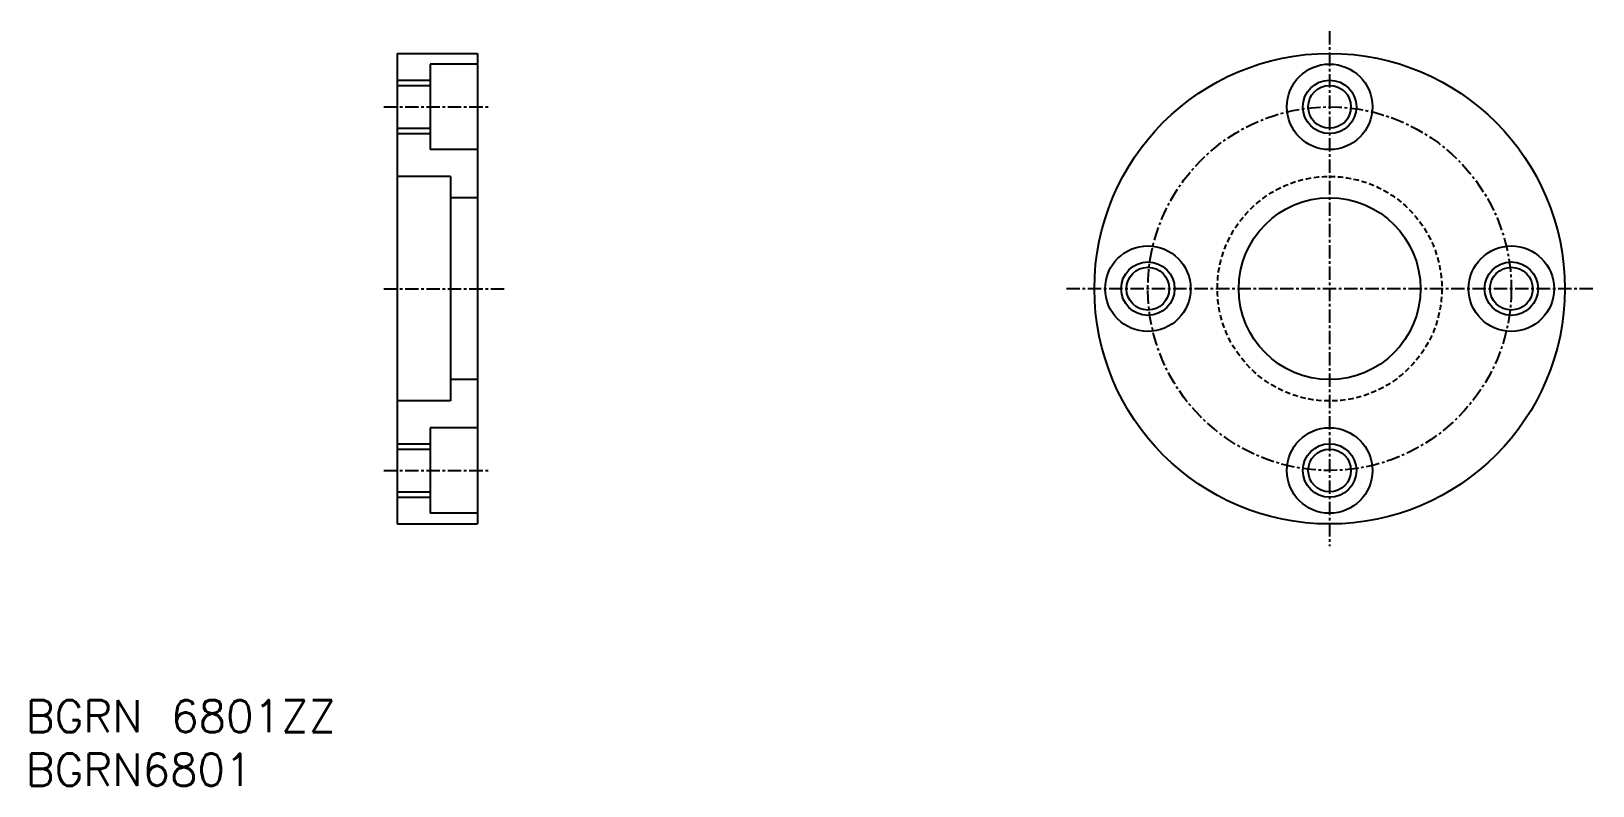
# Model space of a CAD drawing. Extents: x 45 to 191, y 37 to 108.
import ezdxf
from ezdxf.enums import TextEntityAlignment as Align

# ---------------------------------------------------------------- set-up
doc = ezdxf.new("R2010")
doc.units = 0
doc.linetypes.add('CENTER', pattern=[2, 1.25, -0.25, 0.25, -0.25])
doc.linetypes.add('DASHED', pattern=[0.75, 0.5, -0.25])
doc.layers.get('0').update_dxf_attribs({"linetype": 'CONTINUOUS'})
doc.layers.add('CENTER', color=1, linetype='CENTER')
doc.styles.get("Standard").update_dxf_attribs({"font": 'txt.shx', "bigfont": 'extfont.shx'})

msp = doc.modelspace()

# ---------------------------------------------------------------- linework, layer by layer
at = {"color": 7, "linetype": 'CONTINUOUS'}
for p, q in [((79.53, 105.77), (87.03, 105.77)), ((79.53, 105.77), (79.53, 61.77)), ((87.03, 105.77), (87.03, 61.77)), ((82.63, 104.77), (82.63, 96.77)), ((87.03, 104.77), (82.63, 104.77)), ((79.53, 102.77), (82.63, 102.77)), ((79.53, 98.77), (82.63, 98.77)), ((87.03, 96.77), (82.63, 96.77)), ((84.53, 94.27), (79.53, 94.27)), ((84.53, 94.27), (84.53, 73.27)), ((87.03, 92.27), (84.53, 92.27)), ((87.03, 75.27), (84.53, 75.27)), ((84.53, 73.27), (79.53, 73.27)), ((87.03, 70.77), (82.63, 70.77)), ((82.63, 70.77), (82.63, 62.77)), ((79.53, 68.77), (82.63, 68.77)), ((79.53, 64.77), (82.63, 64.77)), ((79.53, 61.77), (87.03, 61.77)), ((87.03, 62.77), (82.63, 62.77))]:
    msp.add_line(p, q, dxfattribs=at)
at = {"color": 3, "linetype": 'CONTINUOUS'}
for p, q in [((79.53, 103.27), (82.63, 103.27)), ((79.53, 98.27), (82.63, 98.27)), ((79.53, 69.27), (82.63, 69.27)), ((79.53, 64.27), (82.63, 64.27))]:
    msp.add_line(p, q, dxfattribs=at)
at = {"color": 7, "linetype": 'CONTINUOUS'}
for centre, radius in [((166.76, 83.77), 22), ((166.76, 100.77), 4), ((166.76, 100.77), 2), ((166.76, 83.77), 8.5), ((149.76, 83.77), 4), ((183.76, 83.77), 4), ((149.76, 83.77), 2), ((183.76, 83.77), 2), ((166.76, 66.77), 4), ((166.76, 66.77), 2)]:
    msp.add_circle(centre, radius, dxfattribs=at)
at = {"color": 3, "linetype": 'CONTINUOUS'}
for centre in [(166.76, 100.77), (149.76, 83.77), (183.76, 83.77), (166.76, 66.77)]:
    msp.add_circle(centre, 2.5, dxfattribs=at)
at = {"color": 3, "linetype": 'DASHED'}
msp.add_circle((166.76, 83.77), 10.5, dxfattribs=at)
at = {"layer": 'CENTER', "color": 1, "linetype": 'CENTER'}
for p, q in [((166.76, 107.84), (166.76, 59.71)), ((78.28, 100.77), (88.21, 100.77)), ((78.28, 83.77), (89.77, 83.77)), ((191.38, 83.77), (142.15, 83.77)), ((78.28, 66.77), (88.21, 66.77))]:
    msp.add_line(p, q, dxfattribs=at)
msp.add_circle((166.76, 83.77), 17, dxfattribs=at)

# ---------------------------------------------------------------- texts
at = {"color": 7, "linetype": 'CONTINUOUS'}
for s, p in [('BGRN 6801ZZ', (44.78, 43.8)), ('BGRN6801', (44.78, 38.8))]:
    msp.add_text(s, height=3, dxfattribs=at).set_placement(p, align=Align.MIDDLE_LEFT)

doc.saveas('drawing.dxf')
